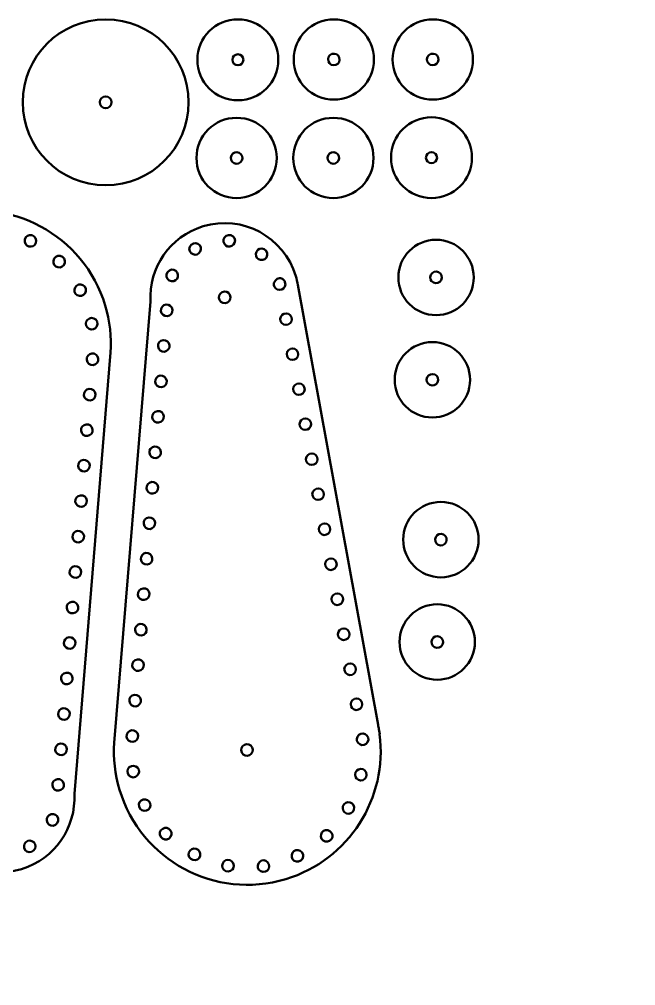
# Model space of a CAD drawing. Header units: inches. Extents: x 1.8 to 45.8, y -63.5 to -2.9.
# Drawn here: x 24.56 to 34.49, y -31.3 to -15.74 of the extents above; entities that cross this region are included whole.
import ezdxf

# ---------------------------------------------------------------- set-up
doc = ezdxf.new("R2010")
doc.units = ezdxf.units.IN
doc.header["$MEASUREMENT"] = 0
for name, color, linetype in [('1', 7, 'Continuous'), ('2', 7, 'Continuous'), ('3', 7, 'Continuous')]:
    doc.layers.add(name, color=color, linetype=linetype)

# ---------------------------------------------------------------- blocks, each defined once
blk = doc.blocks.new('block 2')
at = {"layer": '1', "color": 140, "lineweight": 50, "true_color": 0x00aeef}
blk.add_open_spline([(26.433, -27.935), (26.386, -27.956), (26.33, -27.934), (26.311, -27.882), (26.291, -27.832), (26.317, -27.775), (26.367, -27.76), (26.416, -27.744), (26.468, -27.77), (26.485, -27.816), (26.502, -27.862), (26.48, -27.913), (26.433, -27.935)], degree=3, knots=[0, 0, 0, 0, 1, 1, 1, 2, 2, 2, 3, 3, 3, 4, 4, 4, 4], dxfattribs=at)
blk = doc.blocks.new('block 3')
at = {"layer": '1', "color": 140, "lineweight": 50, "true_color": 0x00aeef}
blk.add_open_spline([(26.641, -28.46), (26.603, -28.494), (26.543, -28.49), (26.509, -28.447), (26.475, -28.404), (26.483, -28.343), (26.526, -28.313), (26.568, -28.284), (26.625, -28.293), (26.656, -28.331), (26.686, -28.37), (26.68, -28.426), (26.641, -28.46)], degree=3, knots=[0, 0, 0, 0, 1, 1, 1, 2, 2, 2, 3, 3, 3, 4, 4, 4, 4], dxfattribs=at)
blk = doc.blocks.new('block 4')
at = {"layer": '1', "color": 140, "lineweight": 50, "true_color": 0x00aeef}
blk.add_open_spline([(26.999, -28.898), (26.972, -28.942), (26.914, -28.957), (26.869, -28.926), (26.824, -28.896), (26.812, -28.834), (26.844, -28.793), (26.875, -28.752), (26.933, -28.744), (26.973, -28.771), (27.014, -28.798), (27.025, -28.854), (26.999, -28.898)], degree=3, knots=[0, 0, 0, 0, 1, 1, 1, 2, 2, 2, 3, 3, 3, 4, 4, 4, 4], dxfattribs=at)
blk = doc.blocks.new('block 5')
at = {"layer": '1', "color": 140, "lineweight": 50, "true_color": 0x00aeef}
blk.add_open_spline([(27.473, -29.207), (27.461, -29.257), (27.409, -29.288), (27.357, -29.272), (27.305, -29.257), (27.276, -29.202), (27.293, -29.154), (27.311, -29.105), (27.363, -29.079), (27.41, -29.093), (27.457, -29.107), (27.484, -29.156), (27.473, -29.207)], degree=3, knots=[0, 0, 0, 0, 1, 1, 1, 2, 2, 2, 3, 3, 3, 4, 4, 4, 4], dxfattribs=at)
blk = doc.blocks.new('block 6')
at = {"layer": '1', "color": 140, "lineweight": 50, "true_color": 0x00aeef}
blk.add_open_spline([(28.017, -29.359), (28.021, -29.411), (27.981, -29.456), (27.926, -29.457), (27.872, -29.458), (27.828, -29.414), (27.83, -29.363), (27.832, -29.311), (27.874, -29.271), (27.923, -29.27), (27.972, -29.269), (28.013, -29.308), (28.017, -29.359)], degree=3, knots=[0, 0, 0, 0, 1, 1, 1, 2, 2, 2, 3, 3, 3, 4, 4, 4, 4], dxfattribs=at)
blk = doc.blocks.new('block 7')
at = {"layer": '1', "color": 140, "lineweight": 50, "true_color": 0x00aeef}
blk.add_open_spline([(28.582, -29.339), (28.601, -29.386), (28.577, -29.442), (28.525, -29.459), (28.474, -29.477), (28.419, -29.449), (28.405, -29.399), (28.391, -29.349), (28.419, -29.298), (28.465, -29.282), (28.511, -29.267), (28.562, -29.291), (28.582, -29.339)], degree=3, knots=[0, 0, 0, 0, 1, 1, 1, 2, 2, 2, 3, 3, 3, 4, 4, 4, 4], dxfattribs=at)
blk = doc.blocks.new('block 8')
at = {"layer": '1', "color": 140, "lineweight": 50, "true_color": 0x00aeef}
blk.add_open_spline([(29.114, -29.149), (29.147, -29.189), (29.141, -29.248), (29.097, -29.281), (29.053, -29.313), (28.992, -29.303), (28.964, -29.259), (28.935, -29.216), (28.947, -29.159), (28.986, -29.13), (29.025, -29.101), (29.081, -29.109), (29.114, -29.149)], degree=3, knots=[0, 0, 0, 0, 1, 1, 1, 2, 2, 2, 3, 3, 3, 4, 4, 4, 4], dxfattribs=at)
blk = doc.blocks.new('block 9')
at = {"layer": '1', "color": 140, "lineweight": 50, "true_color": 0x00aeef}
blk.add_open_spline([(29.564, -28.807), (29.608, -28.835), (29.62, -28.894), (29.588, -28.938), (29.556, -28.982), (29.494, -28.991), (29.454, -28.958), (29.414, -28.925), (29.408, -28.867), (29.437, -28.828), (29.465, -28.788), (29.521, -28.779), (29.564, -28.807)], degree=3, knots=[0, 0, 0, 0, 1, 1, 1, 2, 2, 2, 3, 3, 3, 4, 4, 4, 4], dxfattribs=at)
blk = doc.blocks.new('block 10')
at = {"layer": '1', "color": 140, "lineweight": 50, "true_color": 0x00aeef}
blk.add_open_spline([(29.89, -28.345), (29.94, -28.359), (29.97, -28.411), (29.952, -28.463), (29.935, -28.515), (29.879, -28.541), (29.831, -28.522), (29.783, -28.503), (29.759, -28.45), (29.775, -28.404), (29.79, -28.357), (29.841, -28.331), (29.89, -28.345)], degree=3, knots=[0, 0, 0, 0, 1, 1, 1, 2, 2, 2, 3, 3, 3, 4, 4, 4, 4], dxfattribs=at)
blk = doc.blocks.new('block 11')
at = {"layer": '1', "color": 140, "lineweight": 50, "true_color": 0x00aeef}
blk.add_open_spline([(30.062, -27.806), (30.113, -27.804), (30.157, -27.845), (30.156, -27.9), (30.155, -27.954), (30.11, -27.997), (30.059, -27.993), (30.007, -27.989), (29.969, -27.946), (29.969, -27.897), (29.97, -27.848), (30.01, -27.808), (30.062, -27.806)], degree=3, knots=[0, 0, 0, 0, 1, 1, 1, 2, 2, 2, 3, 3, 3, 4, 4, 4, 4], dxfattribs=at)
blk = doc.blocks.new('block 12')
at = {"layer": '1', "color": 140, "lineweight": 50, "true_color": 0x00aeef}
blk.add_open_spline([(30.062, -27.241), (30.11, -27.224), (30.164, -27.248), (30.18, -27.301), (30.196, -27.354), (30.166, -27.408), (30.116, -27.42), (30.066, -27.432), (30.015, -27.402), (30.001, -27.355), (29.987, -27.31), (30.013, -27.259), (30.062, -27.241)], degree=3, knots=[0, 0, 0, 0, 1, 1, 1, 2, 2, 2, 3, 3, 3, 4, 4, 4, 4], dxfattribs=at)
blk = doc.blocks.new('block 13')
at = {"layer": '1', "color": 140, "lineweight": 50, "true_color": 0x00aeef}
blk.add_open_spline([(29.959, -26.678), (30.007, -26.659), (30.061, -26.683), (30.08, -26.731), (30.099, -26.78), (30.075, -26.834), (30.027, -26.852), (29.978, -26.871), (29.924, -26.847), (29.906, -26.799), (29.887, -26.75), (29.911, -26.696), (29.959, -26.678)], degree=3, knots=[0, 0, 0, 0, 1, 1, 1, 2, 2, 2, 3, 3, 3, 4, 4, 4, 4], dxfattribs=at)
blk = doc.blocks.new('block 14')
at = {"layer": '1', "color": 140, "lineweight": 50, "true_color": 0x00aeef}
blk.add_open_spline([(29.856, -26.114), (29.904, -26.096), (29.959, -26.12), (29.977, -26.168), (29.996, -26.216), (29.972, -26.27), (29.923, -26.289), (29.876, -26.307), (29.821, -26.283), (29.803, -26.235), (29.784, -26.187), (29.808, -26.133), (29.856, -26.114)], degree=3, knots=[0, 0, 0, 0, 1, 1, 1, 2, 2, 2, 3, 3, 3, 4, 4, 4, 4], dxfattribs=at)
blk = doc.blocks.new('block 15')
at = {"layer": '1', "color": 140, "lineweight": 50, "true_color": 0x00aeef}
blk.add_open_spline([(29.753, -25.551), (29.801, -25.532), (29.856, -25.556), (29.874, -25.604), (29.893, -25.652), (29.869, -25.706), (29.821, -25.725), (29.773, -25.744), (29.718, -25.72), (29.7, -25.672), (29.681, -25.623), (29.705, -25.569), (29.753, -25.551)], degree=3, knots=[0, 0, 0, 0, 1, 1, 1, 2, 2, 2, 3, 3, 3, 4, 4, 4, 4], dxfattribs=at)
blk = doc.blocks.new('block 16')
at = {"layer": '1', "color": 140, "lineweight": 50, "true_color": 0x00aeef}
blk.add_open_spline([(29.65, -24.987), (29.698, -24.968), (29.753, -24.992), (29.771, -25.041), (29.79, -25.089), (29.766, -25.143), (29.717, -25.161), (29.669, -25.18), (29.615, -25.156), (29.597, -25.108), (29.578, -25.06), (29.602, -25.005), (29.65, -24.987)], degree=3, knots=[0, 0, 0, 0, 1, 1, 1, 2, 2, 2, 3, 3, 3, 4, 4, 4, 4], dxfattribs=at)
blk = doc.blocks.new('block 17')
at = {"layer": '1', "color": 140, "lineweight": 50, "true_color": 0x00aeef}
blk.add_open_spline([(29.547, -24.423), (29.595, -24.405), (29.65, -24.429), (29.668, -24.477), (29.687, -24.525), (29.663, -24.579), (29.614, -24.598), (29.566, -24.617), (29.512, -24.593), (29.494, -24.544), (29.475, -24.496), (29.499, -24.442), (29.547, -24.423)], degree=3, knots=[0, 0, 0, 0, 1, 1, 1, 2, 2, 2, 3, 3, 3, 4, 4, 4, 4], dxfattribs=at)
blk = doc.blocks.new('block 18')
at = {"layer": '1', "color": 140, "lineweight": 50, "true_color": 0x00aeef}
blk.add_open_spline([(29.444, -23.86), (29.492, -23.841), (29.546, -23.865), (29.565, -23.913), (29.584, -23.962), (29.56, -24.016), (29.511, -24.034), (29.463, -24.053), (29.409, -24.029), (29.391, -23.981), (29.372, -23.933), (29.396, -23.878), (29.444, -23.86)], degree=3, knots=[0, 0, 0, 0, 1, 1, 1, 2, 2, 2, 3, 3, 3, 4, 4, 4, 4], dxfattribs=at)
blk = doc.blocks.new('block 19')
at = {"layer": '1', "color": 140, "lineweight": 50, "true_color": 0x00aeef}
blk.add_open_spline([(29.341, -23.296), (29.389, -23.278), (29.443, -23.302), (29.462, -23.35), (29.48, -23.398), (29.457, -23.452), (29.408, -23.471), (29.36, -23.489), (29.306, -23.465), (29.288, -23.417), (29.269, -23.369), (29.293, -23.315), (29.341, -23.296)], degree=3, knots=[0, 0, 0, 0, 1, 1, 1, 2, 2, 2, 3, 3, 3, 4, 4, 4, 4], dxfattribs=at)
blk = doc.blocks.new('block 20')
at = {"layer": '1', "color": 140, "lineweight": 50, "true_color": 0x00aeef}
blk.add_open_spline([(29.238, -22.733), (29.286, -22.714), (29.34, -22.738), (29.359, -22.786), (29.377, -22.834), (29.354, -22.889), (29.305, -22.907), (29.257, -22.926), (29.203, -22.902), (29.185, -22.854), (29.166, -22.805), (29.19, -22.751), (29.238, -22.733)], degree=3, knots=[0, 0, 0, 0, 1, 1, 1, 2, 2, 2, 3, 3, 3, 4, 4, 4, 4], dxfattribs=at)
blk = doc.blocks.new('block 21')
at = {"layer": '1', "color": 140, "lineweight": 50, "true_color": 0x00aeef}
blk.add_open_spline([(29.135, -22.169), (29.183, -22.151), (29.237, -22.175), (29.256, -22.223), (29.274, -22.271), (29.25, -22.325), (29.202, -22.344), (29.154, -22.362), (29.1, -22.338), (29.081, -22.29), (29.063, -22.242), (29.087, -22.188), (29.135, -22.169)], degree=3, knots=[0, 0, 0, 0, 1, 1, 1, 2, 2, 2, 3, 3, 3, 4, 4, 4, 4], dxfattribs=at)
blk = doc.blocks.new('block 22')
at = {"layer": '1', "color": 140, "lineweight": 50, "true_color": 0x00aeef}
blk.add_open_spline([(29.032, -21.606), (29.08, -21.587), (29.134, -21.611), (29.152, -21.659), (29.171, -21.707), (29.147, -21.762), (29.099, -21.78), (29.051, -21.799), (28.997, -21.775), (28.978, -21.727), (28.959, -21.678), (28.983, -21.624), (29.032, -21.606)], degree=3, knots=[0, 0, 0, 0, 1, 1, 1, 2, 2, 2, 3, 3, 3, 4, 4, 4, 4], dxfattribs=at)
blk = doc.blocks.new('block 23')
at = {"layer": '1', "color": 140, "lineweight": 50, "true_color": 0x00aeef}
blk.add_open_spline([(28.928, -21.042), (28.976, -21.023), (29.031, -21.047), (29.049, -21.096), (29.068, -21.144), (29.044, -21.198), (28.996, -21.217), (28.948, -21.235), (28.893, -21.211), (28.875, -21.163), (28.856, -21.115), (28.88, -21.061), (28.928, -21.042)], degree=3, knots=[0, 0, 0, 0, 1, 1, 1, 2, 2, 2, 3, 3, 3, 4, 4, 4, 4], dxfattribs=at)
blk = doc.blocks.new('block 24')
at = {"layer": '1', "color": 140, "lineweight": 50, "true_color": 0x00aeef}
blk.add_open_spline([(28.825, -20.479), (28.873, -20.46), (28.927, -20.484), (28.946, -20.532), (28.964, -20.58), (28.94, -20.634), (28.892, -20.653), (28.844, -20.672), (28.79, -20.648), (28.771, -20.6), (28.753, -20.551), (28.777, -20.497), (28.825, -20.479)], degree=3, knots=[0, 0, 0, 0, 1, 1, 1, 2, 2, 2, 3, 3, 3, 4, 4, 4, 4], dxfattribs=at)
blk = doc.blocks.new('block 25')
at = {"layer": '1', "color": 140, "lineweight": 50, "true_color": 0x00aeef}
blk.add_open_spline([(28.716, -19.919), (28.738, -19.906), (28.763, -19.903), (28.787, -19.911), (28.798, -19.914), (28.81, -19.922), (28.82, -19.932), (28.822, -19.934), (28.825, -19.94), (28.827, -19.943), (28.827, -19.943), (28.833, -19.951), (28.833, -19.951), (28.836, -19.957), (28.839, -19.962), (28.841, -19.968), (28.86, -20.017), (28.837, -20.071), (28.788, -20.09), (28.74, -20.108), (28.686, -20.085), (28.667, -20.036), (28.663, -20.025), (28.661, -20.012), (28.661, -20), (28.661, -19.989), (28.664, -19.973), (28.67, -19.971), (28.678, -19.953), (28.693, -19.932), (28.716, -19.919)], degree=3, knots=[0, 0, 0, 0, 1, 1, 1, 2, 2, 2, 3, 3, 3, 4, 4, 4, 5, 5, 5, 6, 6, 6, 7, 7, 7, 8, 8, 8, 9, 9, 9, 10, 10, 10, 10], dxfattribs=at)
blk = doc.blocks.new('block 26')
at = {"layer": '1', "color": 140, "lineweight": 50, "true_color": 0x00aeef}
blk.add_open_spline([(28.38, -19.48), (28.401, -19.433), (28.458, -19.411), (28.508, -19.439), (28.558, -19.468), (28.573, -19.531), (28.542, -19.572), (28.512, -19.614), (28.455, -19.624), (28.415, -19.602), (28.376, -19.579), (28.36, -19.527), (28.38, -19.48)], degree=3, knots=[0, 0, 0, 0, 1, 1, 1, 2, 2, 2, 3, 3, 3, 4, 4, 4, 4], dxfattribs=at)
blk = doc.blocks.new('block 27')
at = {"layer": '1', "color": 140, "lineweight": 50, "true_color": 0x00aeef}
blk.add_open_spline([(27.851, -19.319), (27.84, -19.269), (27.874, -19.218), (27.931, -19.212), (27.988, -19.206), (28.037, -19.248), (28.037, -19.3), (28.037, -19.351), (27.996, -19.393), (27.951, -19.398), (27.905, -19.403), (27.863, -19.37), (27.851, -19.319)], degree=3, knots=[0, 0, 0, 0, 1, 1, 1, 2, 2, 2, 3, 3, 3, 4, 4, 4, 4], dxfattribs=at)
blk = doc.blocks.new('block 28')
at = {"layer": '1', "color": 140, "lineweight": 50, "true_color": 0x00aeef}
blk.add_open_spline([(27.329, -19.501), (27.29, -19.467), (27.288, -19.406), (27.33, -19.367), (27.373, -19.328), (27.438, -19.333), (27.468, -19.376), (27.498, -19.418), (27.49, -19.475), (27.456, -19.505), (27.422, -19.536), (27.368, -19.535), (27.329, -19.501)], degree=3, knots=[0, 0, 0, 0, 1, 1, 1, 2, 2, 2, 3, 3, 3, 4, 4, 4, 4], dxfattribs=at)
blk = doc.blocks.new('block 29')
at = {"layer": '1', "color": 140, "lineweight": 50, "true_color": 0x00aeef}
blk.add_open_spline([(27.012, -19.954), (26.961, -19.949), (26.923, -19.901), (26.935, -19.844), (26.947, -19.788), (27.002, -19.755), (27.051, -19.771), (27.1, -19.788), (27.127, -19.839), (27.118, -19.883), (27.108, -19.928), (27.064, -19.959), (27.012, -19.954)], degree=3, knots=[0, 0, 0, 0, 1, 1, 1, 2, 2, 2, 3, 3, 3, 4, 4, 4, 4], dxfattribs=at)
blk = doc.blocks.new('block 30')
at = {"layer": '1', "color": 140, "lineweight": 50, "true_color": 0x00aeef}
blk.add_open_spline([(26.946, -20.518), (26.894, -20.523), (26.849, -20.486), (26.843, -20.435), (26.838, -20.384), (26.875, -20.337), (26.926, -20.332), (26.977, -20.327), (27.024, -20.364), (27.029, -20.415), (27.034, -20.466), (26.997, -20.513), (26.946, -20.518)], degree=3, knots=[0, 0, 0, 0, 1, 1, 1, 2, 2, 2, 3, 3, 3, 4, 4, 4, 4], dxfattribs=at)
blk = doc.blocks.new('block 31')
at = {"layer": '1', "color": 140, "lineweight": 50, "true_color": 0x00aeef}
blk.add_open_spline([(26.899, -21.089), (26.848, -21.094), (26.802, -21.057), (26.797, -21.006), (26.791, -20.955), (26.828, -20.908), (26.88, -20.903), (26.931, -20.898), (26.977, -20.935), (26.982, -20.986), (26.988, -21.037), (26.951, -21.084), (26.899, -21.089)], degree=3, knots=[0, 0, 0, 0, 1, 1, 1, 2, 2, 2, 3, 3, 3, 4, 4, 4, 4], dxfattribs=at)
blk = doc.blocks.new('block 32')
at = {"layer": '1', "color": 140, "lineweight": 50, "true_color": 0x00aeef}
blk.add_open_spline([(26.853, -21.66), (26.802, -21.665), (26.756, -21.628), (26.75, -21.577), (26.745, -21.526), (26.782, -21.479), (26.833, -21.474), (26.884, -21.469), (26.931, -21.506), (26.936, -21.557), (26.942, -21.608), (26.904, -21.655), (26.853, -21.66)], degree=3, knots=[0, 0, 0, 0, 1, 1, 1, 2, 2, 2, 3, 3, 3, 4, 4, 4, 4], dxfattribs=at)
blk = doc.blocks.new('block 33')
at = {"layer": '1', "color": 140, "lineweight": 50, "true_color": 0x00aeef}
blk.add_open_spline([(26.807, -22.231), (26.756, -22.237), (26.709, -22.199), (26.704, -22.148), (26.699, -22.097), (26.736, -22.051), (26.787, -22.045), (26.838, -22.04), (26.884, -22.077), (26.89, -22.128), (26.895, -22.18), (26.858, -22.226), (26.807, -22.231)], degree=3, knots=[0, 0, 0, 0, 1, 1, 1, 2, 2, 2, 3, 3, 3, 4, 4, 4, 4], dxfattribs=at)
blk = doc.blocks.new('block 34')
at = {"layer": '1', "color": 140, "lineweight": 50, "true_color": 0x00aeef}
blk.add_open_spline([(26.761, -22.802), (26.709, -22.808), (26.663, -22.77), (26.658, -22.719), (26.652, -22.668), (26.689, -22.622), (26.741, -22.616), (26.792, -22.611), (26.838, -22.648), (26.844, -22.699), (26.849, -22.751), (26.812, -22.797), (26.761, -22.802)], degree=3, knots=[0, 0, 0, 0, 1, 1, 1, 2, 2, 2, 3, 3, 3, 4, 4, 4, 4], dxfattribs=at)
blk = doc.blocks.new('block 35')
at = {"layer": '1', "color": 140, "lineweight": 50, "true_color": 0x00aeef}
blk.add_open_spline([(26.715, -23.373), (26.663, -23.379), (26.617, -23.342), (26.612, -23.29), (26.606, -23.239), (26.643, -23.193), (26.695, -23.187), (26.746, -23.182), (26.792, -23.219), (26.797, -23.27), (26.803, -23.322), (26.766, -23.368), (26.715, -23.373)], degree=3, knots=[0, 0, 0, 0, 1, 1, 1, 2, 2, 2, 3, 3, 3, 4, 4, 4, 4], dxfattribs=at)
blk = doc.blocks.new('block 36')
at = {"layer": '1', "color": 140, "lineweight": 50, "true_color": 0x00aeef}
blk.add_open_spline([(26.668, -23.944), (26.617, -23.95), (26.571, -23.913), (26.566, -23.861), (26.56, -23.81), (26.597, -23.764), (26.649, -23.758), (26.7, -23.753), (26.746, -23.79), (26.751, -23.841), (26.757, -23.893), (26.72, -23.939), (26.668, -23.944)], degree=3, knots=[0, 0, 0, 0, 1, 1, 1, 2, 2, 2, 3, 3, 3, 4, 4, 4, 4], dxfattribs=at)
blk = doc.blocks.new('block 37')
at = {"layer": '1', "color": 140, "lineweight": 50, "true_color": 0x00aeef}
blk.add_open_spline([(26.622, -24.515), (26.571, -24.521), (26.525, -24.484), (26.52, -24.432), (26.514, -24.381), (26.551, -24.335), (26.602, -24.329), (26.654, -24.324), (26.7, -24.361), (26.705, -24.412), (26.711, -24.464), (26.674, -24.51), (26.622, -24.515)], degree=3, knots=[0, 0, 0, 0, 1, 1, 1, 2, 2, 2, 3, 3, 3, 4, 4, 4, 4], dxfattribs=at)
blk = doc.blocks.new('block 38')
at = {"layer": '1', "color": 140, "lineweight": 50, "true_color": 0x00aeef}
blk.add_open_spline([(26.576, -25.086), (26.525, -25.092), (26.479, -25.055), (26.473, -25.003), (26.468, -24.952), (26.505, -24.906), (26.556, -24.9), (26.608, -24.895), (26.654, -24.932), (26.659, -24.983), (26.665, -25.035), (26.628, -25.081), (26.576, -25.086)], degree=3, knots=[0, 0, 0, 0, 1, 1, 1, 2, 2, 2, 3, 3, 3, 4, 4, 4, 4], dxfattribs=at)
blk = doc.blocks.new('block 39')
at = {"layer": '1', "color": 140, "lineweight": 50, "true_color": 0x00aeef}
blk.add_open_spline([(26.53, -25.657), (26.479, -25.663), (26.433, -25.626), (26.427, -25.574), (26.422, -25.523), (26.459, -25.477), (26.51, -25.472), (26.561, -25.466), (26.608, -25.503), (26.613, -25.554), (26.619, -25.606), (26.582, -25.652), (26.53, -25.657)], degree=3, knots=[0, 0, 0, 0, 1, 1, 1, 2, 2, 2, 3, 3, 3, 4, 4, 4, 4], dxfattribs=at)
blk = doc.blocks.new('block 40')
at = {"layer": '1', "color": 140, "lineweight": 50, "true_color": 0x00aeef}
blk.add_open_spline([(26.484, -26.229), (26.433, -26.234), (26.387, -26.197), (26.381, -26.145), (26.376, -26.094), (26.413, -26.048), (26.464, -26.043), (26.515, -26.037), (26.562, -26.074), (26.567, -26.126), (26.573, -26.177), (26.535, -26.223), (26.484, -26.229)], degree=3, knots=[0, 0, 0, 0, 1, 1, 1, 2, 2, 2, 3, 3, 3, 4, 4, 4, 4], dxfattribs=at)
blk = doc.blocks.new('block 41')
at = {"layer": '1', "color": 140, "lineweight": 50, "true_color": 0x00aeef}
blk.add_open_spline([(26.438, -26.8), (26.387, -26.805), (26.341, -26.768), (26.335, -26.717), (26.33, -26.665), (26.367, -26.619), (26.418, -26.614), (26.469, -26.608), (26.516, -26.645), (26.521, -26.696), (26.527, -26.748), (26.489, -26.794), (26.438, -26.8)], degree=3, knots=[0, 0, 0, 0, 1, 1, 1, 2, 2, 2, 3, 3, 3, 4, 4, 4, 4], dxfattribs=at)
blk = doc.blocks.new('block 42')
at = {"layer": '1', "color": 140, "lineweight": 50, "true_color": 0x00aeef}
blk.add_open_spline([(26.392, -27.37), (26.341, -27.377), (26.295, -27.339), (26.289, -27.288), (26.284, -27.236), (26.321, -27.19), (26.372, -27.185), (26.423, -27.179), (26.469, -27.216), (26.475, -27.268), (26.481, -27.319), (26.443, -27.365), (26.392, -27.37)], degree=3, knots=[0, 0, 0, 0, 1, 1, 1, 2, 2, 2, 3, 3, 3, 4, 4, 4, 4], dxfattribs=at)
blk = doc.blocks.new('block 44')
at = {"layer": '1', "color": 140, "lineweight": 50, "true_color": 0x00aeef}
blk.add_open_spline([(25.691, -20.554), (25.738, -20.533), (25.794, -20.555), (25.814, -20.606), (25.833, -20.657), (25.807, -20.713), (25.758, -20.728), (25.709, -20.744), (25.657, -20.718), (25.639, -20.672), (25.622, -20.627), (25.644, -20.575), (25.691, -20.554)], degree=3, knots=[0, 0, 0, 0, 1, 1, 1, 2, 2, 2, 3, 3, 3, 4, 4, 4, 4], dxfattribs=at)
blk = doc.blocks.new('block 45')
at = {"layer": '1', "color": 140, "lineweight": 50, "true_color": 0x00aeef}
blk.add_open_spline([(25.483, -20.028), (25.522, -19.994), (25.582, -19.998), (25.616, -20.041), (25.649, -20.084), (25.641, -20.145), (25.599, -20.175), (25.557, -20.204), (25.499, -20.195), (25.469, -20.157), (25.439, -20.118), (25.444, -20.062), (25.483, -20.028)], degree=3, knots=[0, 0, 0, 0, 1, 1, 1, 2, 2, 2, 3, 3, 3, 4, 4, 4, 4], dxfattribs=at)
blk = doc.blocks.new('block 46')
at = {"layer": '1', "color": 140, "lineweight": 50, "true_color": 0x00aeef}
blk.add_open_spline([(25.126, -19.59), (25.152, -19.546), (25.21, -19.532), (25.256, -19.562), (25.301, -19.593), (25.312, -19.654), (25.28, -19.695), (25.249, -19.736), (25.192, -19.745), (25.151, -19.717), (25.111, -19.69), (25.099, -19.635), (25.126, -19.59)], degree=3, knots=[0, 0, 0, 0, 1, 1, 1, 2, 2, 2, 3, 3, 3, 4, 4, 4, 4], dxfattribs=at)
blk = doc.blocks.new('block 47')
at = {"layer": '1', "color": 140, "lineweight": 50, "true_color": 0x00aeef}
blk.add_open_spline([(24.652, -19.282), (24.664, -19.231), (24.715, -19.2), (24.768, -19.216), (24.82, -19.231), (24.849, -19.286), (24.831, -19.335), (24.814, -19.383), (24.761, -19.409), (24.714, -19.395), (24.668, -19.381), (24.64, -19.332), (24.652, -19.282)], degree=3, knots=[0, 0, 0, 0, 1, 1, 1, 2, 2, 2, 3, 3, 3, 4, 4, 4, 4], dxfattribs=at)
blk = doc.blocks.new('block 70')
at = {"layer": '1', "color": 140, "lineweight": 50, "true_color": 0x00aeef}
blk.add_open_spline([(24.795, -28.988), (24.834, -29.022), (24.837, -29.083), (24.794, -29.121), (24.751, -29.16), (24.687, -29.155), (24.657, -29.113), (24.627, -29.071), (24.635, -29.014), (24.669, -28.983), (24.703, -28.952), (24.757, -28.953), (24.795, -28.988)], degree=3, knots=[0, 0, 0, 0, 1, 1, 1, 2, 2, 2, 3, 3, 3, 4, 4, 4, 4], dxfattribs=at)
blk = doc.blocks.new('block 71')
at = {"layer": '1', "color": 140, "lineweight": 50, "true_color": 0x00aeef}
blk.add_open_spline([(25.112, -28.534), (25.163, -28.539), (25.201, -28.587), (25.189, -28.644), (25.177, -28.7), (25.122, -28.734), (25.073, -28.717), (25.024, -28.701), (24.997, -28.65), (25.007, -28.605), (25.016, -28.56), (25.061, -28.529), (25.112, -28.534)], degree=3, knots=[0, 0, 0, 0, 1, 1, 1, 2, 2, 2, 3, 3, 3, 4, 4, 4, 4], dxfattribs=at)
blk = doc.blocks.new('block 72')
at = {"layer": '1', "color": 140, "lineweight": 50, "true_color": 0x00aeef}
blk.add_open_spline([(25.179, -27.97), (25.23, -27.965), (25.276, -28.002), (25.281, -28.053), (25.287, -28.105), (25.25, -28.151), (25.198, -28.156), (25.147, -28.162), (25.101, -28.125), (25.096, -28.073), (25.09, -28.022), (25.127, -27.976), (25.179, -27.97)], degree=3, knots=[0, 0, 0, 0, 1, 1, 1, 2, 2, 2, 3, 3, 3, 4, 4, 4, 4], dxfattribs=at)
blk = doc.blocks.new('block 73')
at = {"layer": '1', "color": 140, "lineweight": 50, "true_color": 0x00aeef}
blk.add_open_spline([(25.225, -27.399), (25.276, -27.394), (25.322, -27.431), (25.328, -27.482), (25.333, -27.533), (25.296, -27.58), (25.245, -27.585), (25.194, -27.591), (25.147, -27.554), (25.142, -27.502), (25.136, -27.451), (25.174, -27.405), (25.225, -27.399)], degree=3, knots=[0, 0, 0, 0, 1, 1, 1, 2, 2, 2, 3, 3, 3, 4, 4, 4, 4], dxfattribs=at)
blk = doc.blocks.new('block 74')
at = {"layer": '1', "color": 140, "lineweight": 50, "true_color": 0x00aeef}
blk.add_open_spline([(25.271, -26.828), (25.323, -26.823), (25.369, -26.86), (25.374, -26.911), (25.38, -26.962), (25.343, -27.009), (25.291, -27.014), (25.24, -27.02), (25.194, -26.983), (25.188, -26.931), (25.183, -26.88), (25.22, -26.834), (25.271, -26.828)], degree=3, knots=[0, 0, 0, 0, 1, 1, 1, 2, 2, 2, 3, 3, 3, 4, 4, 4, 4], dxfattribs=at)
blk = doc.blocks.new('block 75')
at = {"layer": '1', "color": 140, "lineweight": 50, "true_color": 0x00aeef}
blk.add_open_spline([(25.317, -26.257), (25.369, -26.252), (25.415, -26.289), (25.42, -26.34), (25.426, -26.391), (25.389, -26.438), (25.337, -26.443), (25.286, -26.449), (25.24, -26.412), (25.235, -26.36), (25.229, -26.309), (25.266, -26.262), (25.317, -26.257)], degree=3, knots=[0, 0, 0, 0, 1, 1, 1, 2, 2, 2, 3, 3, 3, 4, 4, 4, 4], dxfattribs=at)
blk = doc.blocks.new('block 76')
at = {"layer": '1', "color": 140, "lineweight": 50, "true_color": 0x00aeef}
blk.add_open_spline([(25.364, -25.686), (25.415, -25.681), (25.461, -25.718), (25.467, -25.769), (25.472, -25.82), (25.435, -25.867), (25.383, -25.872), (25.332, -25.878), (25.286, -25.84), (25.281, -25.789), (25.275, -25.738), (25.312, -25.691), (25.364, -25.686)], degree=3, knots=[0, 0, 0, 0, 1, 1, 1, 2, 2, 2, 3, 3, 3, 4, 4, 4, 4], dxfattribs=at)
blk = doc.blocks.new('block 77')
at = {"layer": '1', "color": 140, "lineweight": 50, "true_color": 0x00aeef}
blk.add_open_spline([(25.41, -25.115), (25.461, -25.11), (25.507, -25.147), (25.513, -25.198), (25.518, -25.249), (25.481, -25.296), (25.43, -25.301), (25.378, -25.307), (25.332, -25.269), (25.327, -25.218), (25.321, -25.167), (25.358, -25.12), (25.41, -25.115)], degree=3, knots=[0, 0, 0, 0, 1, 1, 1, 2, 2, 2, 3, 3, 3, 4, 4, 4, 4], dxfattribs=at)
blk = doc.blocks.new('block 78')
at = {"layer": '1', "color": 140, "lineweight": 50, "true_color": 0x00aeef}
blk.add_open_spline([(25.456, -24.544), (25.507, -24.538), (25.553, -24.576), (25.559, -24.627), (25.564, -24.678), (25.527, -24.724), (25.476, -24.73), (25.425, -24.735), (25.378, -24.698), (25.373, -24.647), (25.367, -24.596), (25.405, -24.549), (25.456, -24.544)], degree=3, knots=[0, 0, 0, 0, 1, 1, 1, 2, 2, 2, 3, 3, 3, 4, 4, 4, 4], dxfattribs=at)
blk = doc.blocks.new('block 79')
at = {"layer": '1', "color": 140, "lineweight": 50, "true_color": 0x00aeef}
blk.add_open_spline([(25.502, -23.973), (25.553, -23.967), (25.599, -24.005), (25.605, -24.056), (25.61, -24.107), (25.573, -24.153), (25.522, -24.159), (25.471, -24.164), (25.425, -24.127), (25.419, -24.076), (25.414, -24.024), (25.451, -23.978), (25.502, -23.973)], degree=3, knots=[0, 0, 0, 0, 1, 1, 1, 2, 2, 2, 3, 3, 3, 4, 4, 4, 4], dxfattribs=at)
blk = doc.blocks.new('block 80')
at = {"layer": '1', "color": 140, "lineweight": 50, "true_color": 0x00aeef}
blk.add_open_spline([(25.548, -23.402), (25.599, -23.396), (25.645, -23.433), (25.651, -23.485), (25.656, -23.536), (25.619, -23.582), (25.568, -23.588), (25.517, -23.593), (25.471, -23.556), (25.465, -23.505), (25.46, -23.453), (25.497, -23.407), (25.548, -23.402)], degree=3, knots=[0, 0, 0, 0, 1, 1, 1, 2, 2, 2, 3, 3, 3, 4, 4, 4, 4], dxfattribs=at)
blk = doc.blocks.new('block 81')
at = {"layer": '1', "color": 140, "lineweight": 50, "true_color": 0x00aeef}
blk.add_open_spline([(25.594, -22.831), (25.645, -22.825), (25.691, -22.862), (25.697, -22.914), (25.702, -22.965), (25.666, -23.011), (25.614, -23.017), (25.563, -23.022), (25.517, -22.985), (25.511, -22.934), (25.506, -22.882), (25.543, -22.836), (25.594, -22.831)], degree=3, knots=[0, 0, 0, 0, 1, 1, 1, 2, 2, 2, 3, 3, 3, 4, 4, 4, 4], dxfattribs=at)
blk = doc.blocks.new('block 82')
at = {"layer": '1', "color": 140, "lineweight": 50, "true_color": 0x00aeef}
blk.add_open_spline([(25.64, -22.26), (25.691, -22.254), (25.738, -22.291), (25.743, -22.343), (25.749, -22.394), (25.712, -22.44), (25.66, -22.446), (25.609, -22.451), (25.563, -22.414), (25.557, -22.363), (25.552, -22.311), (25.589, -22.265), (25.64, -22.26)], degree=3, knots=[0, 0, 0, 0, 1, 1, 1, 2, 2, 2, 3, 3, 3, 4, 4, 4, 4], dxfattribs=at)
blk = doc.blocks.new('block 83')
at = {"layer": '1', "color": 140, "lineweight": 50, "true_color": 0x00aeef}
blk.add_open_spline([(25.686, -21.689), (25.738, -21.683), (25.784, -21.72), (25.789, -21.772), (25.795, -21.823), (25.758, -21.869), (25.706, -21.875), (25.655, -21.88), (25.609, -21.843), (25.603, -21.792), (25.598, -21.74), (25.635, -21.694), (25.686, -21.689)], degree=3, knots=[0, 0, 0, 0, 1, 1, 1, 2, 2, 2, 3, 3, 3, 4, 4, 4, 4], dxfattribs=at)
blk = doc.blocks.new('block 84')
at = {"layer": '1', "color": 140, "lineweight": 50, "true_color": 0x00aeef}
blk.add_open_spline([(25.732, -21.118), (25.784, -21.112), (25.83, -21.149), (25.835, -21.201), (25.841, -21.252), (25.804, -21.298), (25.752, -21.304), (25.701, -21.309), (25.655, -21.272), (25.649, -21.221), (25.644, -21.169), (25.681, -21.123), (25.732, -21.118)], degree=3, knots=[0, 0, 0, 0, 1, 1, 1, 2, 2, 2, 3, 3, 3, 4, 4, 4, 4], dxfattribs=at)

msp = doc.modelspace()

# ---------------------------------------------------------------- linework, layer by layer
at = {"layer": '1', "color": 140, "lineweight": 50, "true_color": 0x00aeef}
for points, knots in [([(25.946, -20.346), (25.604, -19.21), (24.406, -18.567), (23.27, -18.908), (22.248, -19.216), (21.625, -20.216), (21.759, -21.24), (21.759, -21.24), (21.756, -21.24), (21.756, -21.24), (21.756, -21.24), (21.771, -21.32), (21.771, -21.32), (21.775, -21.343), (21.779, -21.367), (21.784, -21.391), (21.784, -21.391), (23.074, -28.473), (23.074, -28.473), (23.074, -28.473), (23.076, -28.473), (23.076, -28.473), (23.085, -28.521), (23.095, -28.569), (23.109, -28.617), (23.3, -29.25), (23.967, -29.608), (24.6, -29.418), (25.14, -29.255), (25.478, -28.746), (25.449, -28.208), (25.449, -28.208), (26.034, -21.104), (26.034, -21.104), (26.034, -21.104), (26.033, -21.104), (26.033, -21.104), (26.049, -20.855), (26.022, -20.599), (25.946, -20.346)], [0, 0, 0, 0, 1, 1, 1, 2, 2, 2, 3, 3, 3, 4, 4, 4, 5, 5, 5, 6, 6, 6, 7, 7, 7, 8, 8, 8, 9, 9, 9, 10, 10, 10, 11, 11, 11, 12, 12, 12, 13, 13, 13, 13]), ([(26.178, -28.142), (26.52, -29.278), (27.718, -29.922), (28.854, -29.58), (29.876, -29.272), (30.499, -28.272), (30.365, -27.248), (30.365, -27.248), (30.368, -27.248), (30.368, -27.248), (30.368, -27.248), (30.353, -27.169), (30.353, -27.169), (30.349, -27.145), (30.345, -27.121), (30.34, -27.097), (30.34, -27.097), (29.05, -20.015), (29.05, -20.015), (29.05, -20.015), (29.048, -20.016), (29.048, -20.016), (29.04, -19.968), (29.029, -19.919), (29.015, -19.872), (28.824, -19.239), (28.157, -18.88), (27.524, -19.07), (26.985, -19.233), (26.646, -19.742), (26.675, -20.28), (26.675, -20.28), (26.09, -27.384), (26.09, -27.384), (26.09, -27.384), (26.091, -27.384), (26.091, -27.384), (26.075, -27.633), (26.102, -27.889), (26.178, -28.142)], [0, 0, 0, 0, 1, 1, 1, 2, 2, 2, 3, 3, 3, 4, 4, 4, 5, 5, 5, 6, 6, 6, 7, 7, 7, 8, 8, 8, 9, 9, 9, 10, 10, 10, 11, 11, 11, 12, 12, 12, 13, 13, 13, 13]), ([(31.274, -20.501), (30.938, -20.501), (30.667, -20.229), (30.667, -19.894), (30.667, -19.559), (30.938, -19.287), (31.274, -19.287), (31.609, -19.287), (31.881, -19.559), (31.881, -19.894), (31.881, -20.229), (31.609, -20.501), (31.274, -20.501)], [0, 0, 0, 0, 1, 1, 1, 2, 2, 2, 3, 3, 3, 4, 4, 4, 4]), ([(31.18, -19.888), (31.184, -19.837), (31.228, -19.798), (31.28, -19.801), (31.331, -19.804), (31.37, -19.848), (31.367, -19.9), (31.364, -19.952), (31.32, -19.991), (31.268, -19.987), (31.216, -19.984), (31.177, -19.94), (31.18, -19.888)], [0, 0, 0, 0, 1, 1, 1, 2, 2, 2, 3, 3, 3, 4, 4, 4, 4]), ([(27.866, -20.122), (27.917, -20.118), (27.961, -20.157), (27.965, -20.209), (27.968, -20.261), (27.929, -20.305), (27.877, -20.308), (27.826, -20.311), (27.781, -20.272), (27.778, -20.221), (27.775, -20.169), (27.814, -20.125), (27.866, -20.122)], [0, 0, 0, 0, 1, 1, 1, 2, 2, 2, 3, 3, 3, 4, 4, 4, 4]), ([(31.215, -22.149), (30.88, -22.149), (30.608, -21.877), (30.608, -21.542), (30.608, -21.207), (30.88, -20.935), (31.215, -20.935), (31.55, -20.935), (31.822, -21.207), (31.822, -21.542), (31.822, -21.877), (31.55, -22.149), (31.215, -22.149)], [0, 0, 0, 0, 1, 1, 1, 2, 2, 2, 3, 3, 3, 4, 4, 4, 4]), ([(31.122, -21.536), (31.125, -21.485), (31.169, -21.446), (31.221, -21.449), (31.272, -21.452), (31.312, -21.496), (31.308, -21.548), (31.305, -21.6), (31.261, -21.639), (31.209, -21.635), (31.157, -21.632), (31.118, -21.588), (31.122, -21.536)], [0, 0, 0, 0, 1, 1, 1, 2, 2, 2, 3, 3, 3, 4, 4, 4, 4]), ([(31.352, -24.722), (31.017, -24.722), (30.745, -24.45), (30.745, -24.115), (30.745, -23.78), (31.017, -23.508), (31.352, -23.508), (31.687, -23.508), (31.959, -23.78), (31.959, -24.115), (31.959, -24.45), (31.687, -24.722), (31.352, -24.722)], [0, 0, 0, 0, 1, 1, 1, 2, 2, 2, 3, 3, 3, 4, 4, 4, 4]), ([(31.258, -24.109), (31.262, -24.058), (31.306, -24.018), (31.358, -24.022), (31.409, -24.025), (31.448, -24.069), (31.445, -24.121), (31.442, -24.172), (31.398, -24.212), (31.346, -24.208), (31.294, -24.205), (31.255, -24.161), (31.258, -24.109)], [0, 0, 0, 0, 1, 1, 1, 2, 2, 2, 3, 3, 3, 4, 4, 4, 4]), ([(31.293, -26.37), (30.958, -26.37), (30.686, -26.098), (30.686, -25.763), (30.686, -25.428), (30.958, -25.156), (31.293, -25.156), (31.628, -25.156), (31.9, -25.428), (31.9, -25.763), (31.9, -26.098), (31.628, -26.37), (31.293, -26.37)], [0, 0, 0, 0, 1, 1, 1, 2, 2, 2, 3, 3, 3, 4, 4, 4, 4]), ([(31.2, -25.757), (31.203, -25.706), (31.247, -25.666), (31.299, -25.67), (31.35, -25.673), (31.39, -25.717), (31.386, -25.769), (31.383, -25.82), (31.339, -25.86), (31.287, -25.856), (31.235, -25.853), (31.196, -25.809), (31.2, -25.757)], [0, 0, 0, 0, 1, 1, 1, 2, 2, 2, 3, 3, 3, 4, 4, 4, 4]), ([(28.223, -27.408), (28.274, -27.405), (28.319, -27.444), (28.322, -27.496), (28.325, -27.547), (28.286, -27.591), (28.234, -27.595), (28.183, -27.598), (28.139, -27.559), (28.135, -27.507), (28.132, -27.456), (28.171, -27.411), (28.223, -27.408)], [0, 0, 0, 0, 1, 1, 1, 2, 2, 2, 3, 3, 3, 4, 4, 4, 4])]:
    msp.add_open_spline(points, degree=3, knots=knots, dxfattribs=at)
at = {"layer": '2', "color": 114, "lineweight": 50, "true_color": 0x00a651}
msp.add_open_spline([(36.35, -29.267), (36.189, -29.825), (36.107, -30.405), (36.107, -30.991), (36.107, -31.621), (36.202, -32.228), (36.377, -32.802), (36.377, -32.802), (36.378, -32.804), (36.378, -32.804), (36.378, -32.804), (31.569, -34.592), (31.569, -34.592), (31.569, -34.592), (30.892, -33.513), (30.892, -33.513), (30.919, -33.448), (30.934, -33.376), (30.934, -33.301), (30.934, -32.99), (30.682, -32.738), (30.371, -32.738), (30.06, -32.738), (29.808, -32.99), (29.808, -33.301), (29.808, -33.304), (29.809, -33.306), (29.809, -33.309), (29.809, -33.309), (29.182, -33.674), (29.182, -33.674), (29.045, -33.74), (28.48, -34.084), (28.48, -35.254), (28.48, -35.254), (28.48, -37.206), (28.48, -37.206), (28.48, -37.206), (29.033, -37.206), (29.033, -37.206), (29.033, -37.206), (29.033, -35.254), (29.033, -35.254), (29.033, -34.42), (29.37, -34.202), (29.418, -34.175), (29.418, -34.175), (30.087, -33.786), (30.087, -33.786), (30.17, -33.835), (30.267, -33.864), (30.371, -33.864), (30.399, -33.864), (30.427, -33.861), (30.454, -33.857), (30.454, -33.857), (31.04, -34.789), (31.04, -34.789), (31.04, -34.789), (30.872, -34.851), (30.872, -34.851), (30.872, -34.851), (31.13, -35.543), (31.13, -35.543), (31.13, -35.543), (33.201, -34.773), (33.201, -34.773), (33.201, -34.773), (38.544, -42.373), (38.544, -42.373), (38.544, -42.373), (36.83, -42.896), (36.83, -42.896), (36.83, -42.896), (36.771, -42.657), (36.771, -42.657), (36.771, -42.657), (36.007, -42.846), (36.007, -42.846), (36.007, -42.846), (36.332, -44.164), (36.332, -44.164), (36.332, -44.164), (36.933, -44.016), (36.933, -44.016), (36.933, -44.016), (37.635, -44.725), (37.635, -44.725), (36.977, -45.471), (36.493, -46.377), (36.249, -47.378), (36.249, -47.378), (35.763, -47.28), (35.763, -47.28), (35.763, -47.28), (35.763, -46.86), (35.763, -46.86), (35.763, -46.707), (35.639, -46.584), (35.486, -46.584), (35.486, -46.584), (34.923, -46.584), (34.923, -46.584), (34.77, -46.584), (34.646, -46.707), (34.646, -46.86), (34.646, -47.013), (34.77, -47.137), (34.923, -47.137), (34.923, -47.137), (35.209, -47.137), (35.209, -47.137), (35.209, -47.137), (35.209, -52.395), (35.209, -52.395), (35.209, -52.548), (35.333, -52.672), (35.486, -52.672), (35.639, -52.672), (35.763, -52.548), (35.763, -52.395), (35.763, -52.395), (35.763, -50.504), (35.763, -50.504), (35.763, -50.504), (36.262, -50.4), (36.262, -50.4), (36.478, -51.261), (36.875, -52.074), (37.431, -52.772), (38.231, -53.777), (39.329, -54.511), (40.547, -54.865), (40.602, -55.017), (40.748, -55.126), (40.919, -55.126), (41.137, -55.126), (41.315, -54.948), (41.315, -54.73), (41.315, -54.574), (41.225, -54.44), (41.094, -54.375), (41.094, -54.375), (42.036, -50.247), (42.036, -50.247), (42.108, -50.258), (42.181, -50.266), (42.256, -50.266), (43.028, -50.266), (43.654, -49.64), (43.654, -48.867), (43.654, -48.47), (43.487, -48.111), (43.221, -47.857), (43.221, -47.857), (44.298, -42.519), (44.298, -42.519), (44.545, -42.217), (44.693, -41.832), (44.693, -41.413), (44.693, -40.45), (43.909, -39.666), (42.946, -39.666), (42.518, -39.666), (42.125, -39.821), (41.821, -40.078), (41.821, -40.078), (34.381, -34.334), (34.381, -34.334), (34.381, -34.334), (36.636, -33.495), (36.636, -33.495), (37.56, -35.582), (39.602, -37.066), (41.997, -37.187), (42.07, -37.278), (42.181, -37.337), (42.307, -37.337), (42.432, -37.337), (42.544, -37.279), (42.616, -37.188), (42.896, -37.175), (43.175, -37.143), (43.448, -37.092), (43.537, -37.076), (43.599, -36.998), (43.599, -36.911), (43.599, -36.9), (43.598, -36.889), (43.596, -36.877), (43.577, -36.777), (43.481, -36.711), (43.381, -36.73), (43.151, -36.772), (42.918, -36.8), (42.683, -36.815), (42.64, -36.689), (42.535, -36.591), (42.405, -36.558), (42.405, -36.558), (42.405, -31.585), (42.405, -31.585), (42.693, -31.54), (42.914, -31.292), (42.914, -30.991), (42.914, -30.658), (42.645, -30.389), (42.313, -30.389), (42.043, -30.389), (41.815, -30.566), (41.738, -30.811), (41.738, -30.811), (36.724, -32.675), (36.724, -32.675), (36.554, -32.127), (36.476, -31.594), (36.476, -30.991), (36.476, -30.439), (36.553, -29.894), (36.704, -29.37), (36.733, -29.271), (36.676, -29.169), (36.578, -29.141), (36.48, -29.113), (36.378, -29.169), (36.35, -29.267)], degree=3, knots=[0, 0, 0, 0, 1, 1, 1, 2, 2, 2, 3, 3, 3, 4, 4, 4, 5, 5, 5, 6, 6, 6, 7, 7, 7, 8, 8, 8, 9, 9, 9, 10, 10, 10, 11, 11, 11, 12, 12, 12, 13, 13, 13, 14, 14, 14, 15, 15, 15, 16, 16, 16, 17, 17, 17, 18, 18, 18, 19, 19, 19, 20, 20, 20, 21, 21, 21, 22, 22, 22, 23, 23, 23, 24, 24, 24, 25, 25, 25, 26, 26, 26, 27, 27, 27, 28, 28, 28, 29, 29, 29, 30, 30, 30, 31, 31, 31, 32, 32, 32, 33, 33, 33, 34, 34, 34, 35, 35, 35, 36, 36, 36, 37, 37, 37, 38, 38, 38, 39, 39, 39, 40, 40, 40, 41, 41, 41, 42, 42, 42, 43, 43, 43, 44, 44, 44, 45, 45, 45, 46, 46, 46, 47, 47, 47, 48, 48, 48, 49, 49, 49, 50, 50, 50, 51, 51, 51, 52, 52, 52, 53, 53, 53, 54, 54, 54, 55, 55, 55, 56, 56, 56, 57, 57, 57, 58, 58, 58, 59, 59, 59, 60, 60, 60, 61, 61, 61, 62, 62, 62, 63, 63, 63, 64, 64, 64, 65, 65, 65, 66, 66, 66, 67, 67, 67, 68, 68, 68, 69, 69, 69, 70, 70, 70, 71, 71, 71, 72, 72, 72, 73, 73, 73, 74, 74, 74, 75, 75, 75, 75], dxfattribs=at)
at = {"layer": '3', "color": 230, "lineweight": 50, "true_color": 0xec008c}
for points in [[(27.289, -17.074), (27.289, -17.812), (26.691, -18.41), (25.954, -18.41), (25.216, -18.41), (24.618, -17.812), (24.618, -17.074), (24.618, -16.337), (25.216, -15.739), (25.954, -15.739), (26.691, -15.739), (27.289, -16.337), (27.289, -17.074)], [(28.734, -16.39), (28.734, -16.75), (28.443, -17.042), (28.083, -17.042), (27.723, -17.042), (27.431, -16.75), (27.431, -16.39), (27.431, -16.03), (27.723, -15.739), (28.083, -15.739), (28.443, -15.739), (28.734, -16.03), (28.734, -16.39)], [(30.274, -16.385), (30.274, -16.742), (29.985, -17.031), (29.628, -17.031), (29.271, -17.031), (28.982, -16.742), (28.982, -16.385), (28.982, -16.028), (29.271, -15.739), (29.628, -15.739), (29.985, -15.739), (30.274, -16.028), (30.274, -16.385)], [(31.868, -16.385), (31.868, -16.742), (31.579, -17.031), (31.222, -17.031), (30.865, -17.031), (30.575, -16.742), (30.575, -16.385), (30.575, -16.028), (30.865, -15.739), (31.222, -15.739), (31.579, -15.739), (31.868, -16.028), (31.868, -16.385)], [(28.172, -16.39), (28.172, -16.439), (28.132, -16.479), (28.083, -16.479), (28.034, -16.479), (27.994, -16.439), (27.994, -16.39), (27.994, -16.341), (28.034, -16.301), (28.083, -16.301), (28.132, -16.301), (28.172, -16.341), (28.172, -16.39)], [(29.622, -16.478), (29.571, -16.475), (29.532, -16.431), (29.535, -16.379), (29.538, -16.328), (29.582, -16.288), (29.634, -16.292), (29.685, -16.295), (29.725, -16.339), (29.721, -16.391), (29.718, -16.443), (29.674, -16.482), (29.622, -16.478)], [(31.216, -16.478), (31.164, -16.475), (31.125, -16.431), (31.128, -16.379), (31.132, -16.328), (31.176, -16.288), (31.228, -16.292), (31.279, -16.295), (31.318, -16.339), (31.315, -16.391), (31.312, -16.443), (31.267, -16.482), (31.216, -16.478)], [(26.049, -17.074), (26.049, -17.127), (26.006, -17.169), (25.954, -17.169), (25.901, -17.169), (25.859, -17.127), (25.859, -17.074), (25.859, -17.022), (25.901, -16.979), (25.954, -16.979), (26.006, -16.979), (26.049, -17.022), (26.049, -17.074)], [(27.416, -17.971), (27.416, -17.614), (27.705, -17.324), (28.062, -17.324), (28.419, -17.324), (28.709, -17.614), (28.709, -17.971), (28.709, -18.328), (28.419, -18.617), (28.062, -18.617), (27.705, -18.617), (27.416, -18.328), (27.416, -17.971)], [(28.974, -17.971), (28.974, -17.614), (29.264, -17.324), (29.62, -17.324), (29.977, -17.324), (30.267, -17.614), (30.267, -17.971), (30.267, -18.328), (29.977, -18.617), (29.62, -18.617), (29.264, -18.617), (28.974, -18.328), (28.974, -17.971)], [(30.55, -17.966), (30.55, -17.606), (30.841, -17.314), (31.201, -17.314), (31.561, -17.314), (31.853, -17.606), (31.853, -17.966), (31.853, -18.325), (31.561, -18.617), (31.201, -18.617), (30.841, -18.617), (30.55, -18.325), (30.55, -17.966)], [(28.068, -17.877), (28.12, -17.881), (28.159, -17.925), (28.155, -17.977), (28.152, -18.028), (28.108, -18.067), (28.056, -18.064), (28.005, -18.061), (27.966, -18.016), (27.969, -17.965), (27.972, -17.913), (28.017, -17.874), (28.068, -17.877)], [(29.626, -17.877), (29.678, -17.881), (29.717, -17.925), (29.714, -17.977), (29.71, -18.028), (29.666, -18.067), (29.615, -18.064), (29.563, -18.061), (29.524, -18.016), (29.527, -17.965), (29.53, -17.913), (29.575, -17.874), (29.626, -17.877)], [(31.112, -17.966), (31.112, -17.916), (31.152, -17.877), (31.201, -17.877), (31.25, -17.877), (31.29, -17.916), (31.29, -17.966), (31.29, -18.015), (31.25, -18.054), (31.201, -18.054), (31.152, -18.054), (31.112, -18.015), (31.112, -17.966)]]:
    msp.add_open_spline(points, degree=3, knots=[0, 0, 0, 0, 1, 1, 1, 2, 2, 2, 3, 3, 3, 4, 4, 4, 4], dxfattribs=at)

# ---------------------------------------------------------------- block references
at = {"layer": '1'}
for name in ['block 47', 'block 27', 'block 28', 'block 26', 'block 46', 'block 29', 'block 25', 'block 45', 'block 30', 'block 44', 'block 24', 'block 31', 'block 84', 'block 23', 'block 32', 'block 22', 'block 83', 'block 33', 'block 21', 'block 82', 'block 34', 'block 81', 'block 20', 'block 35', 'block 19', 'block 80', 'block 36', 'block 18', 'block 79', 'block 37', 'block 17', 'block 78', 'block 38', 'block 16', 'block 77', 'block 39', 'block 15', 'block 76', 'block 40', 'block 14', 'block 75', 'block 41', 'block 13', 'block 74', 'block 42', 'block 12', 'block 73', 'block 2', 'block 11', 'block 72', 'block 3', 'block 10', 'block 71', 'block 4', 'block 9', 'block 70', 'block 5', 'block 8', 'block 6', 'block 7']:
    msp.add_blockref(name, (0, 0), dxfattribs=at)

doc.saveas('drawing.dxf')
